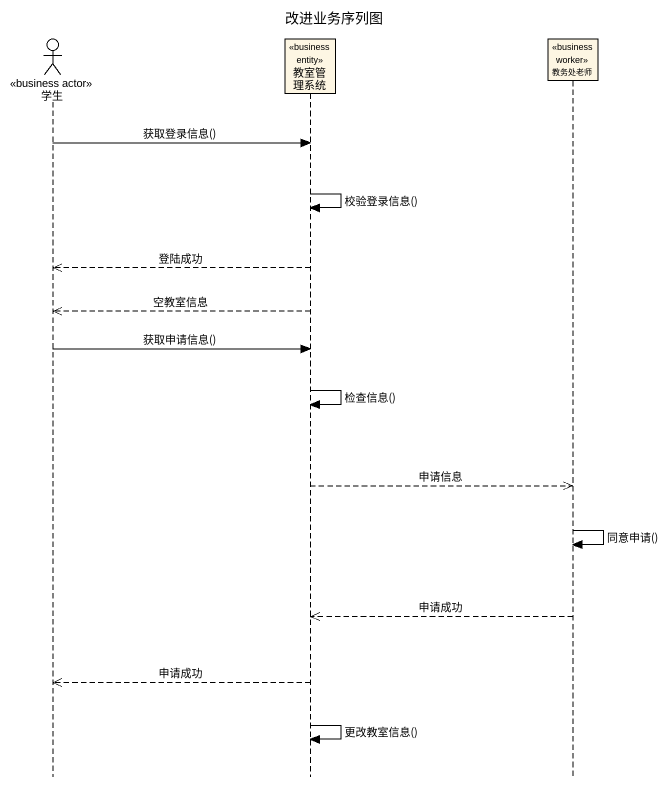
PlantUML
@startuml
title 改进业务序列图
hide footbox
actor 学生 <<business actor>>
participant 教室管理系统 <<business entity>>
participant 教务处老师 <<business worker>>

学生 -> 教室管理系统 : 获取登录信息()
教室管理系统 -> 教室管理系统 : 校验登录信息()
教室管理系统 -->> 学生 : 登陆成功
教室管理系统 -->> 学生 : 空教室信息
学生 -> 教室管理系统 : 获取申请信息()
教室管理系统 -> 教室管理系统 : 检查信息()
教室管理系统 -->> 教务处老师 : 申请信息
教务处老师 -> 教务处老师 : 同意申请()
教务处老师 -->> 教室管理系统 : 申请成功
教室管理系统 -->> 学生 : 申请成功
教室管理系统 -> 教室管理系统 : 更改教室信息()
@enduml
